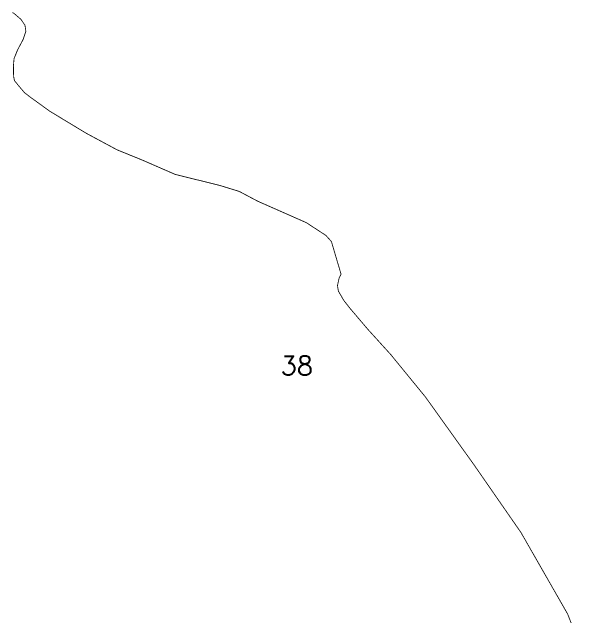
# Model space of a CAD drawing. Header units: metres. Extents: x 255289 to 260083, y 2188872 to 2193793.
# Drawn here: x 255289 to 257433, y 2191552 to 2193793 of the extents above; entities that cross this region are included whole.
import ezdxf

# ---------------------------------------------------------------- set-up
doc = ezdxf.new("R2010")
doc.units = ezdxf.units.M
doc.layers.add('NATURALLY PROTECTED', color=3, linetype='Continuous')
doc.styles.get("Standard").update_dxf_attribs({"font": 'simplex.shx'})

msp = doc.modelspace()

# ---------------------------------------------------------------- linework, layer by layer
at = {"layer": 'NATURALLY PROTECTED', "const_width": 3, "flags": 128}
msp.add_lwpolyline([(255290.8, 2193791.7), (255297.7, 2193787.3), (255322.3, 2193766.2), (255337.2, 2193744.1), (255340.2, 2193721.9), (255330, 2193691.3), (255310, 2193654), (255296.6, 2193620.6), (255294.2, 2193594.7), (255294.9, 2193554.9), (255298.1, 2193539.1), (255299.2, 2193537.8), (255318.4, 2193514.4), (255335.5, 2193494.3), (255359.1, 2193476.3), (255428.6, 2193426), (255565, 2193343.5), (255678.6, 2193282.6), (255769.9, 2193245.5), (255893.9, 2193191.5), (256056.5, 2193151.4), (256131, 2193128.5), (256199, 2193092.4), (256378.7, 2193013.1), (256451.7, 2192965.6), (256472.2, 2192942.7), (256508, 2192821.6), (256508, 2192821.6), (256508, 2192821.6), (256508, 2192821.6), (256508, 2192821.6), (256508, 2192821.6), (256501, 2192808.7), (256494.7, 2192779.8), (256497.9, 2192759.3), (256518.1, 2192724.5), (256542, 2192694.1), (256608.4, 2192616.1), (256692, 2192524), (256820.3, 2192367), (256998.9, 2192117.5), (257174.6, 2191864.1), (257347.5, 2191562), (257431.9, 2191343.5)], dxfattribs=at)

# ---------------------------------------------------------------- texts
at = {"insert": (256283.9, 2192518.2), "char_height": 70, "attachment_point": 1}
msp.add_mtext_dynamic_manual_height_columns('38', width=95.172, gutter_width=1, heights=[0], dxfattribs=at)

doc.saveas('drawing.dxf')
